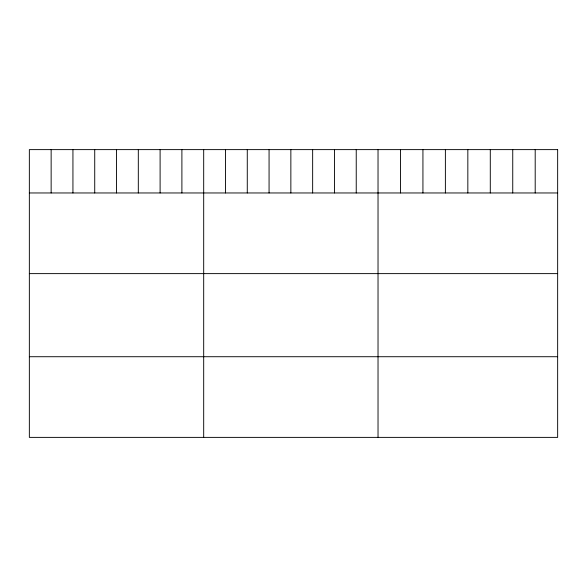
<?xml version="1.0" encoding="UTF-8"?>
<svg xmlns="http://www.w3.org/2000/svg" width="587" height="587" viewBox="0 0 587 587"><rect width="100%" height="100%" fill="white"/><g stroke="black" fill="none" stroke-linecap="round" stroke-linejoin="round"><path stroke-width="0.88" d="M29.35 192.962L557.65 192.962M29.35 273.623L557.65 273.623M29.35 356.72L557.65 356.72M535.197 149.619L535.197 192.962M512.745 149.619L512.745 192.962M490.292 149.619L490.292 192.962M467.839 149.619L467.839 192.962M445.386 149.619L445.386 192.962M422.933 149.619L422.933 192.962M400.481 149.619L400.481 192.962M378.028 149.619L378.028 437.381M356.236 149.619L356.236 192.962M334.443 149.619L334.443 192.962M312.651 149.619L312.651 192.962M290.858 149.619L290.858 192.962M269.066 149.619L269.066 192.962M247.274 149.619L247.274 192.962M225.481 149.619L225.481 192.962M203.689 149.619L203.689 437.381M181.897 149.619L181.897 192.962M160.104 149.619L160.104 192.962M138.312 149.619L138.312 192.962M116.52 149.619L116.52 192.962M94.727 149.619L94.727 192.962M72.935 149.619L72.935 192.962M51.142 149.619L51.142 192.962M557.65 149.619L29.35 149.619L29.35 437.381L557.65 437.381L557.65 149.619"/></g></svg>
